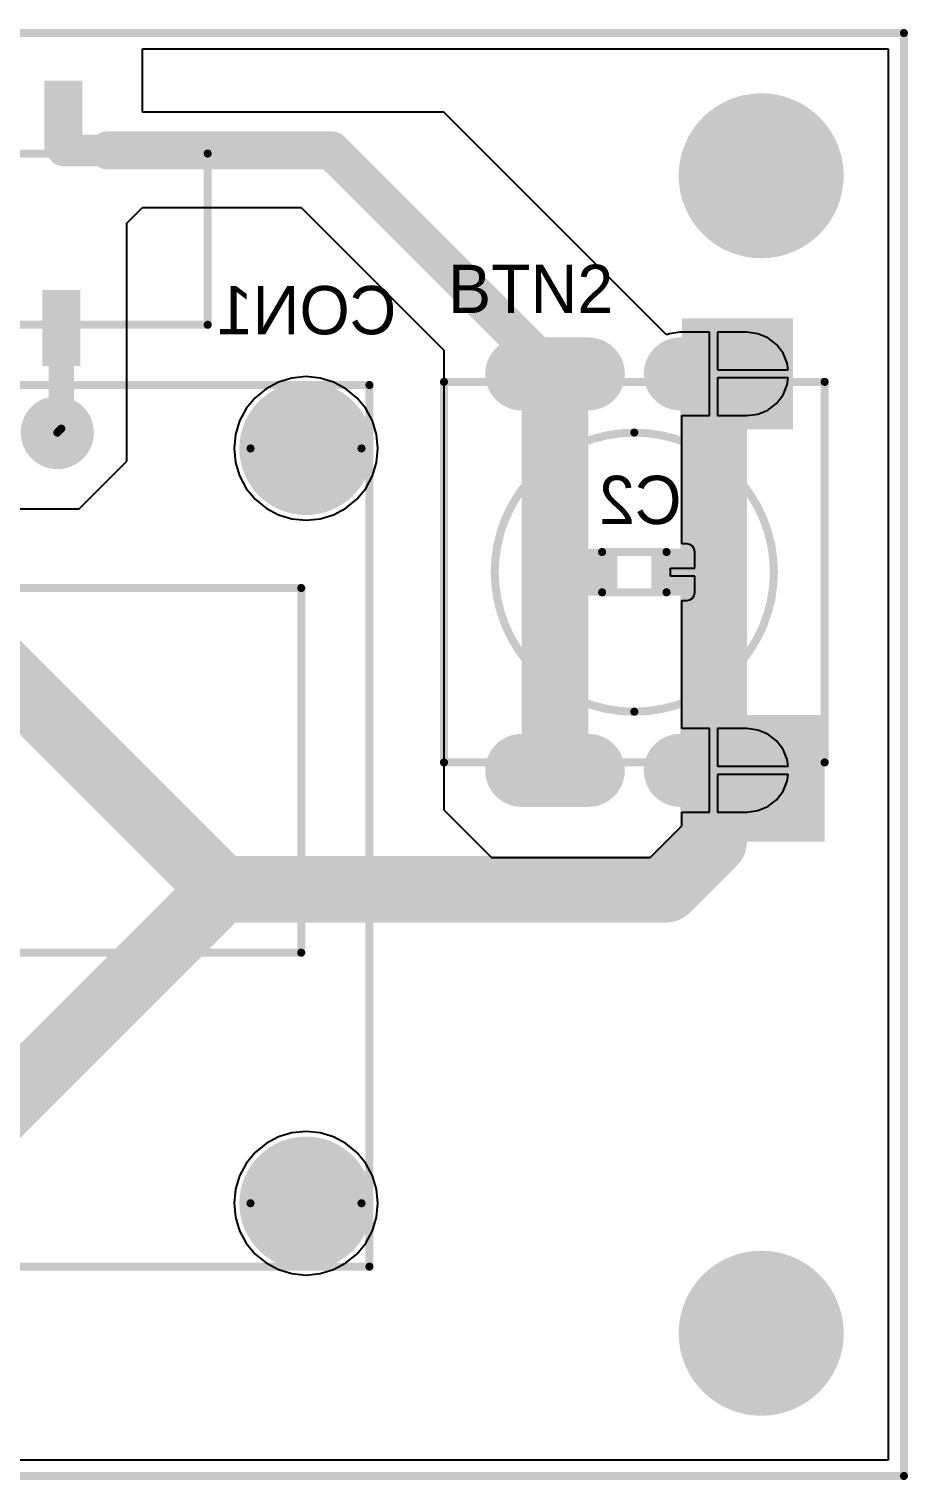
# Model space of a CAD drawing. Header units: millimetres. Extents: x 24.8 to 86, y 24.8 to 70.5.
# Drawn here: x 58.32 to 86.03, y 24.77 to 70.53 of the extents above; entities that cross this region are included whole.
import ezdxf

# ---------------------------------------------------------------- set-up
doc = ezdxf.new("R2010")
doc.units = ezdxf.units.MM
for name, color, linetype in [('BottomLayer', 5, 'Continuous'), ('BottomOverlay', 54, 'Continuous'), ('BottomPaste', 16, 'Continuous'), ('BottomSolder', 6, 'Continuous'), ('KeepOutLayer', 6, 'Continuous'), ('MultiLayer', 9, 'Continuous'), ('PadHoleLayer', 156, 'Continuous'), ('TopLayer', 1, 'Continuous'), ('TopOverlay', 2, 'Continuous'), ('TopSolder', 216, 'Continuous')]:
    doc.layers.add(name, color=color, linetype=linetype)

# ---------------------------------------------------------------- blocks, each defined once
blk = doc.blocks.new('TACT12_12_1')
at = {"layer": 'BottomLayer', "const_width": 2.1}
for points in [[(-6.25, 3.55), (-6.25, 1.45)], [(6.25, 3.55), (6.25, 1.45)], [(-6.25, -1.45), (-6.25, -3.55)], [(6.25, -1.45), (6.25, -3.55)]]:
    blk.add_lwpolyline(points, dxfattribs=at)
at = {"layer": 'BottomLayer', "const_width": 1.05}
for points in [[(-6.775, 3.55, 1), (-5.725, 3.55, 1)], [(5.725, 3.55, 1), (6.775, 3.55, 1)], [(-6.775, 1.45, 1), (-5.725, 1.45, 1)], [(5.725, 1.45, 1), (6.775, 1.45, 1)], [(-6.775, -1.45, 1), (-5.725, -1.45, 1)], [(5.725, -1.45, 1), (6.775, -1.45, 1)], [(-6.775, -3.55, 1), (-5.725, -3.55, 1)], [(5.725, -3.55, 1), (6.775, -3.55, 1)]]:
    blk.add_lwpolyline(points, format="xyb", close=True, dxfattribs=at)
at = {"layer": 'BottomSolder', "const_width": 2.303}
for points in [[(-6.25, 3.55), (-6.25, 1.45)], [(6.25, 3.55), (6.25, 1.45)], [(-6.25, -1.45), (-6.25, -3.55)], [(6.25, -1.45), (6.25, -3.55)]]:
    blk.add_lwpolyline(points, dxfattribs=at)
at = {"layer": 'BottomSolder', "const_width": 1.152}
for points in [[(-6.826, 3.55, 1), (-5.674, 3.55, 1)], [(5.674, 3.55, 1), (6.826, 3.55, 1)], [(-6.826, 1.45, 1), (-5.674, 1.45, 1)], [(5.674, 1.45, 1), (6.826, 1.45, 1)], [(-6.826, -1.45, 1), (-5.674, -1.45, 1)], [(5.674, -1.45, 1), (6.826, -1.45, 1)], [(-6.826, -3.55, 1), (-5.674, -3.55, 1)], [(5.674, -3.55, 1), (6.826, -3.55, 1)]]:
    blk.add_lwpolyline(points, format="xyb", close=True, dxfattribs=at)
at = {"layer": 'MultiLayer', "const_width": 2.1}
for points in [[(-6.25, 3.55), (-6.25, 1.45)], [(6.25, 3.55), (6.25, 1.45)], [(-6.25, -1.45), (-6.25, -3.55)], [(6.25, -1.45), (6.25, -3.55)]]:
    blk.add_lwpolyline(points, dxfattribs=at)
at = {"layer": 'MultiLayer', "const_width": 1.05}
for points in [[(-6.775, 3.55, 1), (-5.725, 3.55, 1)], [(5.725, 3.55, 1), (6.775, 3.55, 1)], [(-6.775, 1.45, 1), (-5.725, 1.45, 1)], [(5.725, 1.45, 1), (6.775, 1.45, 1)], [(-6.775, -1.45, 1), (-5.725, -1.45, 1)], [(5.725, -1.45, 1), (6.775, -1.45, 1)], [(-6.775, -3.55, 1), (-5.725, -3.55, 1)], [(5.725, -3.55, 1), (6.775, -3.55, 1)]]:
    blk.add_lwpolyline(points, format="xyb", close=True, dxfattribs=at)
at = {"layer": 'PadHoleLayer', "const_width": 0.5}
for points in [[(-6.5, 2.5, 1), (-6, 2.5, 1)], [(6, 2.5, 1), (6.5, 2.5, 1)], [(-6.5, -2.5, 1), (-6, -2.5, 1)], [(6, -2.5, 1), (6.5, -2.5, 1)]]:
    blk.add_lwpolyline(points, format="xyb", close=True, dxfattribs=at)
at = {"layer": 'TopLayer', "const_width": 2.1}
for points in [[(-6.25, 3.55), (-6.25, 1.45)], [(6.25, 3.55), (6.25, 1.45)], [(-6.25, -1.45), (-6.25, -3.55)], [(6.25, -1.45), (6.25, -3.55)]]:
    blk.add_lwpolyline(points, dxfattribs=at)
at = {"layer": 'TopLayer', "const_width": 1.05}
for points in [[(-6.775, 3.55, 1), (-5.725, 3.55, 1)], [(5.725, 3.55, 1), (6.775, 3.55, 1)], [(-6.775, 1.45, 1), (-5.725, 1.45, 1)], [(5.725, 1.45, 1), (6.775, 1.45, 1)], [(-6.775, -1.45, 1), (-5.725, -1.45, 1)], [(5.725, -1.45, 1), (6.775, -1.45, 1)], [(-6.775, -3.55, 1), (-5.725, -3.55, 1)], [(5.725, -3.55, 1), (6.775, -3.55, 1)]]:
    blk.add_lwpolyline(points, format="xyb", close=True, dxfattribs=at)
at = {"layer": 'TopOverlay', "const_width": 0.254}
for points in [[(-6, 6), (6, 6)], [(-6, 6), (-6, -6)], [(6, 6), (6, -6)], [(-6, -6), (6, -6)]]:
    blk.add_lwpolyline(points, dxfattribs=at)
at = {"layer": 'TopOverlay'}
for points, const_width in [([(-6.064, 6, 1), (-5.937, 6, 1)], 0.127), ([(-6.064, 6, 1), (-5.937, 6, 1)], 0.127), ([(5.937, 6, 1), (6.064, 6, 1)], 0.127), ([(5.937, 6, 1), (6.064, 6, 1)], 0.127), ([(4.4, 0, 1), (-4.4, 0, 1)], 0.254), ([(-4.463, 0, 1), (-4.336, 0, 1)], 0.127), ([(4.336, 0, 1), (4.463, 0, 1)], 0.127), ([(-6.064, -6, 1), (-5.937, -6, 1)], 0.127), ([(-6.064, -6, 1), (-5.937, -6, 1)], 0.127), ([(5.937, -6, 1), (6.064, -6, 1)], 0.127), ([(5.937, -6, 1), (6.064, -6, 1)], 0.127)]:
    blk.add_lwpolyline(points, format="xyb", close=True, dxfattribs=dict(at, const_width=const_width))
at = {"layer": 'TopSolder', "const_width": 2.303}
for points in [[(-6.25, 3.55), (-6.25, 1.45)], [(6.25, 3.55), (6.25, 1.45)], [(-6.25, -1.45), (-6.25, -3.55)], [(6.25, -1.45), (6.25, -3.55)]]:
    blk.add_lwpolyline(points, dxfattribs=at)
at = {"layer": 'TopSolder', "const_width": 1.152}
for points in [[(-6.826, 3.55, 1), (-5.674, 3.55, 1)], [(5.674, 3.55, 1), (6.826, 3.55, 1)], [(-6.826, 1.45, 1), (-5.674, 1.45, 1)], [(5.674, 1.45, 1), (6.826, 1.45, 1)], [(-6.826, -1.45, 1), (-5.674, -1.45, 1)], [(5.674, -1.45, 1), (6.826, -1.45, 1)], [(-6.826, -3.55, 1), (-5.674, -3.55, 1)], [(5.674, -3.55, 1), (6.826, -3.55, 1)]]:
    blk.add_lwpolyline(points, format="xyb", close=True, dxfattribs=at)
blk = doc.blocks.new('SD1306_128_64_7')
at = {"layer": 'BottomLayer'}
for points, const_width in [([(-12.684, 11.938, 1), (-10.684, 11.938, 1)], 2), ([(10.65, 11.9, 1), (12.65, 11.9, 1)], 2), ([(-4.335, 12.4, 1), (-3.285, 12.4, 1)], 1.05), ([(-1.795, 12.4, 1), (-0.745, 12.4, 1)], 1.05), ([(0.745, 12.4, 1), (1.795, 12.4, 1)], 1.05), ([(3.285, 12.4, 1), (4.335, 12.4, 1)], 1.05), ([(-12.65, -11.9, 1), (-10.65, -11.9, 1)], 2), ([(10.65, -11.9, 1), (12.65, -11.9, 1)], 2)]:
    blk.add_lwpolyline(points, format="xyb", close=True, dxfattribs=dict(at, const_width=const_width))
at = {"layer": 'BottomSolder'}
for points, const_width in [([(-12.735, 11.938, 1), (-10.633, 11.938, 1)], 2.102), ([(10.599, 11.9, 1), (12.701, 11.9, 1)], 2.102), ([(-4.386, 12.4, 1), (-3.234, 12.4, 1)], 1.152), ([(-1.846, 12.4, 1), (-0.694, 12.4, 1)], 1.152), ([(0.694, 12.4, 1), (1.846, 12.4, 1)], 1.152), ([(3.234, 12.4, 1), (4.386, 12.4, 1)], 1.152), ([(-12.701, -11.9, 1), (-10.599, -11.9, 1)], 2.102), ([(10.599, -11.9, 1), (12.701, -11.9, 1)], 2.102)]:
    blk.add_lwpolyline(points, format="xyb", close=True, dxfattribs=dict(at, const_width=const_width))
at = {"layer": 'MultiLayer'}
for points, const_width in [([(-12.684, 11.938, 1), (-10.684, 11.938, 1)], 2), ([(10.65, 11.9, 1), (12.65, 11.9, 1)], 2), ([(-4.335, 12.4, 1), (-3.285, 12.4, 1)], 1.05), ([(-1.795, 12.4, 1), (-0.745, 12.4, 1)], 1.05), ([(0.745, 12.4, 1), (1.795, 12.4, 1)], 1.05), ([(3.285, 12.4, 1), (4.335, 12.4, 1)], 1.05), ([(-12.65, -11.9, 1), (-10.65, -11.9, 1)], 2), ([(10.65, -11.9, 1), (12.65, -11.9, 1)], 2)]:
    blk.add_lwpolyline(points, format="xyb", close=True, dxfattribs=dict(at, const_width=const_width))
at = {"layer": 'PadHoleLayer'}
for points, const_width in [([(-11.934, 11.938, 1), (-11.434, 11.938, 1)], 0.5), ([(-4.01, 12.4, 1), (-3.61, 12.4, 1)], 0.4), ([(-1.47, 12.4, 1), (-1.07, 12.4, 1)], 0.4), ([(1.07, 12.4, 1), (1.47, 12.4, 1)], 0.4), ([(3.61, 12.4, 1), (4.01, 12.4, 1)], 0.4), ([(11.4, 11.9, 1), (11.9, 11.9, 1)], 0.5), ([(-11.9, -11.9, 1), (-11.4, -11.9, 1)], 0.5), ([(11.4, -11.9, 1), (11.9, -11.9, 1)], 0.5)]:
    blk.add_lwpolyline(points, format="xyb", close=True, dxfattribs=dict(at, const_width=const_width))
at = {"layer": 'TopLayer'}
for points, const_width in [([(-12.684, 11.938, 1), (-10.684, 11.938, 1)], 2), ([(10.65, 11.9, 1), (12.65, 11.9, 1)], 2), ([(-4.335, 12.4, 1), (-3.285, 12.4, 1)], 1.05), ([(-1.795, 12.4, 1), (-0.745, 12.4, 1)], 1.05), ([(0.745, 12.4, 1), (1.795, 12.4, 1)], 1.05), ([(3.285, 12.4, 1), (4.335, 12.4, 1)], 1.05), ([(-12.65, -11.9, 1), (-10.65, -11.9, 1)], 2), ([(10.65, -11.9, 1), (12.65, -11.9, 1)], 2)]:
    blk.add_lwpolyline(points, format="xyb", close=True, dxfattribs=dict(at, const_width=const_width))
at = {"layer": 'TopOverlay', "const_width": 0.254}
for points in [[(-13.65, -13.9), (-13.65, 13.9)], [(-13.65, 13.9), (13.65, 13.9)], [(13.65, -13.9), (13.65, 13.9)], [(-11.5, -4), (-11.5, 7.5)], [(-11.5, 7.5), (11.5, 7.5)], [(11.5, -4), (11.5, 7.5)], [(-11.5, -4), (11.5, -4)], [(-13.65, -13.9), (13.65, -13.9)]]:
    blk.add_lwpolyline(points, dxfattribs=at)
at = {"layer": 'TopOverlay'}
for points, const_width in [([(-13.714, 13.9, 1), (-13.587, 13.9, 1)], 0.127), ([(-13.714, 13.9, 1), (-13.587, 13.9, 1)], 0.127), ([(-9.9, 11.9, 1), (-13.4, 11.9, 1)], 0.254), ([(13.4, 11.9, 1), (9.9, 11.9, 1)], 0.254), ([(13.587, 13.9, 1), (13.714, 13.9, 1)], 0.127), ([(13.587, 13.9, 1), (13.714, 13.9, 1)], 0.127), ([(-13.463, 11.9, 1), (-13.336, 11.9, 1)], 0.127), ([(-9.964, 11.9, 1), (-9.837, 11.9, 1)], 0.127), ([(9.837, 11.9, 1), (9.964, 11.9, 1)], 0.127), ([(13.336, 11.9, 1), (13.463, 11.9, 1)], 0.127), ([(-11.563, 7.5, 1), (-11.436, 7.5, 1)], 0.127), ([(-11.563, 7.5, 1), (-11.436, 7.5, 1)], 0.127), ([(11.436, 7.5, 1), (11.563, 7.5, 1)], 0.127), ([(11.436, 7.5, 1), (11.563, 7.5, 1)], 0.127), ([(-11.563, -4, 1), (-11.436, -4, 1)], 0.127), ([(-11.563, -4, 1), (-11.436, -4, 1)], 0.127), ([(11.436, -4, 1), (11.563, -4, 1)], 0.127), ([(11.436, -4, 1), (11.563, -4, 1)], 0.127), ([(-9.9, -11.9, 1), (-13.4, -11.9, 1)], 0.254), ([(13.4, -11.9, 1), (9.9, -11.9, 1)], 0.254), ([(-13.463, -11.9, 1), (-13.336, -11.9, 1)], 0.127), ([(-9.964, -11.9, 1), (-9.837, -11.9, 1)], 0.127), ([(9.837, -11.9, 1), (9.964, -11.9, 1)], 0.127), ([(13.336, -11.9, 1), (13.463, -11.9, 1)], 0.127), ([(-13.714, -13.9, 1), (-13.587, -13.9, 1)], 0.127), ([(-13.714, -13.9, 1), (-13.587, -13.9, 1)], 0.127), ([(13.587, -13.9, 1), (13.714, -13.9, 1)], 0.127), ([(13.587, -13.9, 1), (13.714, -13.9, 1)], 0.127)]:
    blk.add_lwpolyline(points, format="xyb", close=True, dxfattribs=dict(at, const_width=const_width))
at = {"layer": 'TopSolder'}
for points, const_width in [([(-12.735, 11.938, 1), (-10.633, 11.938, 1)], 2.102), ([(10.599, 11.9, 1), (12.701, 11.9, 1)], 2.102), ([(-4.386, 12.4, 1), (-3.234, 12.4, 1)], 1.152), ([(-1.846, 12.4, 1), (-0.694, 12.4, 1)], 1.152), ([(0.694, 12.4, 1), (1.846, 12.4, 1)], 1.152), ([(3.234, 12.4, 1), (4.386, 12.4, 1)], 1.152), ([(-12.701, -11.9, 1), (-10.599, -11.9, 1)], 2.102), ([(10.599, -11.9, 1), (12.701, -11.9, 1)], 2.102)]:
    blk.add_lwpolyline(points, format="xyb", close=True, dxfattribs=dict(at, const_width=const_width))
blk = doc.blocks.new('IDC10_2___SMT_B_8')
at = {"layer": 'BottomLayer'}
for points in [[(-4.564, 2.7), (-3.564, 2.7), (-4.564, 4.9), (-3.564, 4.9)], [(-2.5, 2.7), (-1.5, 2.7), (-2.5, 4.9), (-1.5, 4.9)], [(-0.5, 2.7), (0.5, 2.7), (-0.5, 4.9), (0.5, 4.9)], [(1.5, 2.7), (2.5, 2.7), (1.5, 4.9), (2.5, 4.9)], [(3.5, 2.7), (4.5, 2.7), (3.5, 4.9), (4.5, 4.9)], [(-4.564, -3.9), (-3.564, -3.9), (-4.564, -1.7), (-3.564, -1.7)], [(-2.564, -3.9), (-1.564, -3.9), (-2.564, -1.7), (-1.564, -1.7)], [(-0.564, -3.9), (0.436, -3.9), (-0.564, -1.7), (0.436, -1.7)], [(1.436, -3.9), (2.436, -3.9), (1.436, -1.7), (2.436, -1.7)], [(3.436, -3.9), (4.436, -3.9), (3.436, -1.7), (4.436, -1.7)]]:
    blk.add_solid(points, dxfattribs=at)
at = {"layer": 'BottomOverlay', "const_width": 0.254}
for points in [[(-8.55, -2.7), (-8.55, 2.7)], [(-8.55, 2.7), (8.55, 2.7)], [(-2, 2), (-2, 2.7)], [(2, 2), (2, 2.7)], [(8.55, -2.7), (8.55, 2.7)], [(-2, 2), (2, 2)], [(-8.55, -2.7), (8.55, -2.7)]]:
    blk.add_lwpolyline(points, dxfattribs=at)
at = {"layer": 'BottomOverlay', "const_width": 0.127}
for points in [[(-8.614, 2.7, 1), (-8.487, 2.7, 1)], [(-8.614, 2.7, 1), (-8.487, 2.7, 1)], [(-2.064, 2.7, 1), (-1.937, 2.7, 1)], [(1.937, 2.7, 1), (2.064, 2.7, 1)], [(8.487, 2.7, 1), (8.614, 2.7, 1)], [(8.487, 2.7, 1), (8.614, 2.7, 1)], [(-2.064, 2, 1), (-1.937, 2, 1)], [(-2.064, 2, 1), (-1.937, 2, 1)], [(1.937, 2, 1), (2.064, 2, 1)], [(1.937, 2, 1), (2.064, 2, 1)], [(-8.614, -2.7, 1), (-8.487, -2.7, 1)], [(-8.614, -2.7, 1), (-8.487, -2.7, 1)], [(8.487, -2.7, 1), (8.614, -2.7, 1)], [(8.487, -2.7, 1), (8.614, -2.7, 1)]]:
    blk.add_lwpolyline(points, format="xyb", close=True, dxfattribs=at)
at = {"layer": 'BottomPaste'}
for points in [[(-4.564, 2.7), (-3.564, 2.7), (-4.564, 4.9), (-3.564, 4.9)], [(-2.5, 2.7), (-1.5, 2.7), (-2.5, 4.9), (-1.5, 4.9)], [(-0.5, 2.7), (0.5, 2.7), (-0.5, 4.9), (0.5, 4.9)], [(1.5, 2.7), (2.5, 2.7), (1.5, 4.9), (2.5, 4.9)], [(3.5, 2.7), (4.5, 2.7), (3.5, 4.9), (4.5, 4.9)], [(-4.564, -3.9), (-3.564, -3.9), (-4.564, -1.7), (-3.564, -1.7)], [(-2.564, -3.9), (-1.564, -3.9), (-2.564, -1.7), (-1.564, -1.7)], [(-0.564, -3.9), (0.436, -3.9), (-0.564, -1.7), (0.436, -1.7)], [(1.436, -3.9), (2.436, -3.9), (1.436, -1.7), (2.436, -1.7)], [(3.436, -3.9), (4.436, -3.9), (3.436, -1.7), (4.436, -1.7)]]:
    blk.add_solid(points, dxfattribs=at)
at = {"layer": 'BottomSolder'}
for points in [[(-4.666, 2.598), (-3.462, 2.598), (-4.666, 5.002), (-3.462, 5.002)], [(-2.602, 2.598), (-1.398, 2.598), (-2.602, 5.002), (-1.398, 5.002)], [(-0.602, 2.598), (0.602, 2.598), (-0.602, 5.002), (0.602, 5.002)], [(1.398, 2.598), (2.602, 2.598), (1.398, 5.002), (2.602, 5.002)], [(3.398, 2.598), (4.602, 2.598), (3.398, 5.002), (4.602, 5.002)], [(-4.666, -4.002), (-3.462, -4.002), (-4.666, -1.598), (-3.462, -1.598)], [(-2.666, -4.002), (-1.462, -4.002), (-2.666, -1.598), (-1.462, -1.598)], [(-0.666, -4.002), (0.538, -4.002), (-0.666, -1.598), (0.538, -1.598)], [(1.334, -4.002), (2.538, -4.002), (1.334, -1.598), (2.538, -1.598)], [(3.334, -4.002), (4.538, -4.002), (3.334, -1.598), (4.538, -1.598)]]:
    blk.add_solid(points, dxfattribs=at)
blk = doc.blocks.new('0805_C_B_9')
at = {"layer": 'BottomLayer'}
for points in [[(-1.651, 0.635), (-1.651, -0.635), (-0.635, 0.635), (-0.635, -0.635)], [(0.635, 0.635), (0.635, -0.635), (1.651, 0.635), (1.651, -0.635)]]:
    blk.add_solid(points, dxfattribs=at)
at = {"layer": 'BottomOverlay', "const_width": 0.254}
for points in [[(-1.016, 0.635), (-1.016, -0.635)], [(1.016, 0.635), (-1.016, 0.635)], [(1.016, 0.635), (1.016, -0.635)], [(1.016, -0.635), (-1.016, -0.635)]]:
    blk.add_lwpolyline(points, dxfattribs=at)
at = {"layer": 'BottomOverlay', "const_width": 0.127}
for points in [[(-1.0795, 0.635, 1), (-0.9525, 0.635, 1)], [(-1.0795, 0.635, 1), (-0.9525, 0.635, 1)], [(0.9525, 0.635, 1), (1.0795, 0.635, 1)], [(0.9525, 0.635, 1), (1.0795, 0.635, 1)], [(-1.0795, -0.635, 1), (-0.9525, -0.635, 1)], [(-1.0795, -0.635, 1), (-0.9525, -0.635, 1)], [(0.9525, -0.635, 1), (1.0795, -0.635, 1)], [(0.9525, -0.635, 1), (1.0795, -0.635, 1)]]:
    blk.add_lwpolyline(points, format="xyb", close=True, dxfattribs=at)
at = {"layer": 'BottomPaste'}
for points in [[(-1.651, 0.635), (-1.651, -0.635), (-0.635, 0.635), (-0.635, -0.635)], [(0.635, 0.635), (0.635, -0.635), (1.651, 0.635), (1.651, -0.635)]]:
    blk.add_solid(points, dxfattribs=at)
at = {"layer": 'BottomSolder'}
for points in [[(-1.7526, 0.7366), (-1.7526, -0.7366), (-0.5334, 0.7366), (-0.5334, -0.7366)], [(0.5334, 0.7366), (0.5334, -0.7366), (1.7526, 0.7366), (1.7526, -0.7366)]]:
    blk.add_solid(points, dxfattribs=at)

msp = doc.modelspace()

# ---------------------------------------------------------------- linework, layer by layer
at = {"layer": 'BottomLayer'}
for p, q in [((61.9, 67.9), (61.9, 69.9)), ((61.9, 69.9), (85.4, 69.9)), ((85.4, 69.9), (85.4, 25.4)), ((71.4, 67.9), (61.9, 67.9)), ((78.418, 60.882), (71.4, 67.9)), ((61.4, 64.4), (61.9, 64.9)), ((61.9, 64.9), (66.9, 64.9)), ((66.9, 64.9), (71.4, 60.4)), ((61.4, 56.9), (61.4, 64.4)), ((78.51, 60.92), (78.418, 60.882)), ((78.85, 60.965), (78.51, 60.92)), ((79.773, 60.965), (78.85, 60.965)), ((79.773, 59.65), (79.773, 60.965)), ((80.95, 60.965), (80.027, 60.965)), ((80.027, 60.965), (80.027, 59.777)), ((81.29, 60.92), (80.95, 60.965)), ((81.608, 60.789), (81.29, 60.92)), ((71.4, 60.4), (71.4, 45.9)), ((81.88, 60.58), (81.608, 60.789)), ((82.089, 60.308), (81.88, 60.58)), ((82.22, 59.99), (82.089, 60.308)), ((82.249, 59.777), (82.22, 59.99)), ((66.608, 59.521), (66.183, 59.392)), ((67.05, 59.565), (66.608, 59.521)), ((67.492, 59.521), (67.05, 59.565)), ((67.917, 59.392), (67.492, 59.521)), ((79.773, 58.335), (79.773, 59.65)), ((80.027, 59.777), (82.249, 59.777)), ((82.249, 59.523), (80.027, 59.523)), ((80.027, 59.523), (80.027, 58.335)), ((82.22, 59.31), (82.249, 59.523)), ((65.792, 59.183), (65.448, 58.902)), ((66.183, 59.392), (65.792, 59.183)), ((68.308, 59.183), (67.917, 59.392)), ((68.652, 58.902), (68.308, 59.183)), ((82.089, 58.992), (82.22, 59.31)), ((65.448, 58.902), (65.167, 58.558)), ((68.933, 58.558), (68.652, 58.902)), ((81.608, 58.511), (81.88, 58.72)), ((81.88, 58.72), (82.089, 58.992)), ((64.958, 58.167), (64.829, 57.742)), ((65.167, 58.558), (64.958, 58.167)), ((69.143, 58.167), (68.933, 58.558)), ((69.271, 57.742), (69.143, 58.167)), ((78.9, 54.294), (78.9, 58.335)), ((78.9, 58.335), (79.773, 58.335)), ((80.027, 58.335), (80.95, 58.335)), ((80.95, 58.335), (81.29, 58.38)), ((81.29, 58.38), (81.608, 58.511)), ((64.829, 57.742), (64.785, 57.3)), ((69.315, 57.3), (69.271, 57.742)), ((64.785, 57.3), (64.829, 56.858)), ((69.271, 56.858), (69.315, 57.3)), ((59.9, 55.4), (61.4, 56.9)), ((64.829, 56.858), (64.958, 56.433)), ((69.143, 56.433), (69.271, 56.858)), ((64.958, 56.433), (65.167, 56.042)), ((68.933, 56.042), (69.143, 56.433)), ((65.167, 56.042), (65.448, 55.698)), ((68.652, 55.698), (68.933, 56.042)), ((50.9, 55.4), (59.9, 55.4)), ((65.448, 55.698), (65.792, 55.417)), ((65.792, 55.417), (66.183, 55.207)), ((67.917, 55.207), (68.308, 55.417)), ((68.308, 55.417), (68.652, 55.698)), ((66.183, 55.207), (66.608, 55.079)), ((66.608, 55.079), (67.05, 55.035)), ((67.05, 55.035), (67.492, 55.079)), ((67.492, 55.079), (67.917, 55.207)), ((79.051, 54.294), (78.9, 54.294)), ((79.15, 54.274), (79.051, 54.294)), ((79.234, 54.218), (79.15, 54.274)), ((79.29, 54.134), (79.234, 54.218)), ((79.31, 54.035), (79.29, 54.134)), ((79.31, 53.527), (79.31, 54.035)), ((78.543, 53.273), (78.543, 53.527)), ((78.543, 53.527), (79.31, 53.527)), ((79.31, 53.273), (78.543, 53.273)), ((79.31, 52.765), (79.31, 53.273)), ((79.234, 52.582), (79.29, 52.666)), ((79.29, 52.666), (79.31, 52.765)), ((78.9, 48.465), (78.9, 52.506)), ((78.9, 52.506), (79.051, 52.506)), ((79.051, 52.506), (79.15, 52.526)), ((79.15, 52.526), (79.234, 52.582)), ((79.773, 48.465), (78.9, 48.465)), ((79.773, 47.15), (79.773, 48.465)), ((80.95, 48.465), (80.027, 48.465)), ((80.027, 48.465), (80.027, 47.277)), ((81.29, 48.42), (80.95, 48.465)), ((81.608, 48.289), (81.29, 48.42)), ((81.88, 48.08), (81.608, 48.289)), ((82.089, 47.808), (81.88, 48.08)), ((82.22, 47.49), (82.089, 47.808)), ((79.773, 45.835), (79.773, 47.15)), ((80.027, 47.277), (82.249, 47.277)), ((82.249, 47.277), (82.22, 47.49)), ((82.249, 47.023), (80.027, 47.023)), ((80.027, 47.023), (80.027, 45.835)), ((82.089, 46.492), (82.22, 46.81)), ((82.22, 46.81), (82.249, 47.023)), ((81.608, 46.011), (81.88, 46.22)), ((81.88, 46.22), (82.089, 46.492)), ((71.4, 45.9), (72.9, 44.4)), ((78.9, 45.4), (78.9, 45.835)), ((78.9, 45.835), (79.773, 45.835)), ((80.027, 45.835), (80.95, 45.835)), ((80.95, 45.835), (81.29, 45.88)), ((81.29, 45.88), (81.608, 46.011)), ((77.9, 44.4), (78.9, 45.4)), ((72.9, 44.4), (77.9, 44.4)), ((66.608, 35.721), (66.183, 35.593)), ((67.05, 35.765), (66.608, 35.721)), ((67.492, 35.721), (67.05, 35.765)), ((67.917, 35.593), (67.492, 35.721)), ((65.792, 35.383), (65.448, 35.102)), ((66.183, 35.593), (65.792, 35.383)), ((68.308, 35.383), (67.917, 35.593)), ((68.652, 35.102), (68.308, 35.383)), ((65.448, 35.102), (65.167, 34.758)), ((68.933, 34.758), (68.652, 35.102)), ((64.958, 34.367), (64.829, 33.942)), ((65.167, 34.758), (64.958, 34.367)), ((69.143, 34.367), (68.933, 34.758)), ((69.271, 33.942), (69.143, 34.367)), ((64.829, 33.942), (64.785, 33.5)), ((69.315, 33.5), (69.271, 33.942)), ((64.785, 33.5), (64.829, 33.058)), ((69.271, 33.058), (69.315, 33.5)), ((64.829, 33.058), (64.958, 32.633)), ((69.143, 32.633), (69.271, 33.058)), ((64.958, 32.633), (65.167, 32.242)), ((68.933, 32.242), (69.143, 32.633)), ((65.167, 32.242), (65.448, 31.898)), ((68.652, 31.898), (68.933, 32.242)), ((65.448, 31.898), (65.792, 31.617)), ((65.792, 31.617), (66.183, 31.408)), ((67.917, 31.408), (68.308, 31.617)), ((68.308, 31.617), (68.652, 31.898)), ((66.183, 31.408), (66.608, 31.279)), ((66.608, 31.279), (67.05, 31.235)), ((67.05, 31.235), (67.492, 31.279)), ((67.492, 31.279), (67.917, 31.408)), ((85.4, 25.4), (25.4, 25.4))]:
    msp.add_line(p, q, dxfattribs=at)
for points, const_width in [([(80.15, 65.9, 1), (82.65, 65.9, 1)], 2.5), ([(60.5, 66.7, 1), (61.1, 66.7, 1)], 0.6), ([(67.55, 66.7, 1), (68.15, 66.7, 1)], 0.6), ([(67.55, 66.7, 1), (68.15, 66.7, 1)], 0.6), ([(59.15, 66.7, 1), (59.65, 66.7, 1)], 0.5), ([(60.55, 66.7, 1), (61.05, 66.7, 1)], 0.5), ([(59.136, 61.1, 1), (59.536, 61.1, 1)], 0.4), ([(74.375, 59.65, 1), (75.425, 59.65, 1)], 1.05), ([(79.375, 59.65, 1), (80.425, 59.65, 1)], 1.05), ([(74.6, 59.65, 1), (75.2, 59.65, 1)], 0.6), ([(59.136, 57.926, 1), (59.536, 57.926, 1)], 0.4), ([(59.147, 57.8, 1), (59.274, 57.8, 1)], 0.127), ([(59.273, 57.926, 1), (59.4, 57.926, 1)], 0.127), ([(74.375, 47.15, 1), (75.425, 47.15, 1)], 1.05), ([(79.375, 47.15, 1), (80.425, 47.15, 1)], 1.05), ([(79.375, 47.15, 1), (80.425, 47.15, 1)], 1.05), ([(79.375, 44.9, 1), (80.425, 44.9, 1)], 1.05), ([(79.375, 44.9, 1), (80.425, 44.9, 1)], 1.05), ([(63.875, 43.4, 1), (64.925, 43.4, 1)], 1.05), ([(63.875, 43.4, 1), (64.925, 43.4, 1)], 1.05), ([(63.875, 43.4, 1), (64.925, 43.4, 1)], 1.05), ([(77.875, 43.4, 1), (78.925, 43.4, 1)], 1.05), ([(77.875, 43.4, 1), (78.925, 43.4, 1)], 1.05), ([(80.15, 29.4, 1), (82.65, 29.4, 1)], 2.5)]:
    msp.add_lwpolyline(points, format="xyb", close=True, dxfattribs=dict(at, const_width=const_width))
for points, const_width in [([(60.8, 66.7), (67.85, 66.7)], 1.2), ([(67.85, 66.7), (74.9, 59.65)], 1.2), ([(59.4, 66.7), (60.8, 66.7)], 1), ([(59.336, 57.926), (59.336, 61.1)], 0.8), ([(74.9, 47.15), (74.9, 59.65)], 2.1), ([(79.9, 47.15), (79.9, 59.65)], 2.1), ([(59.21, 57.8), (59.336, 57.926)], 0.254), ([(51.59, 56.21), (64.4, 43.4)], 2.1), ([(79.9, 44.9), (79.9, 47.15)], 2.1), ([(78.4, 43.4), (79.9, 44.9)], 2.1), ([(50.9, 29.9), (64.4, 43.4)], 2.1), ([(64.4, 43.4), (78.4, 43.4)], 2.1)]:
    msp.add_lwpolyline(points, dxfattribs=dict(at, const_width=const_width))
for points in [[(78.9, 57.9), (82.4, 57.9), (78.9, 61.4), (82.4, 61.4)], [(79.4, 44.9), (83.4, 44.9), (79.4, 48.9), (83.4, 48.9)]]:
    msp.add_solid(points, dxfattribs=at)
at = {"layer": 'BottomSolder', "const_width": 2.602}
for points in [[(80.099, 65.9, 1), (82.701, 65.9, 1)], [(80.099, 29.4, 1), (82.701, 29.4, 1)]]:
    msp.add_lwpolyline(points, format="xyb", close=True, dxfattribs=at)
at = {"layer": 'KeepOutLayer', "const_width": 0.254}
for points in [[(24.9, 70.4), (85.9, 70.4)], [(85.9, 24.9), (85.9, 70.4)], [(24.9, 24.9), (85.9, 24.9)]]:
    msp.add_lwpolyline(points, dxfattribs=at)
at = {"layer": 'KeepOutLayer', "const_width": 0.127}
for points in [[(85.837, 70.4, 1), (85.964, 70.4, 1)], [(85.837, 70.4, 1), (85.964, 70.4, 1)], [(85.837, 24.9, 1), (85.964, 24.9, 1)], [(85.837, 24.9, 1), (85.964, 24.9, 1)]]:
    msp.add_lwpolyline(points, format="xyb", close=True, dxfattribs=at)
at = {"layer": 'MultiLayer', "const_width": 2.5}
for points in [[(80.15, 65.9, 1), (82.65, 65.9, 1)], [(80.15, 29.4, 1), (82.65, 29.4, 1)]]:
    msp.add_lwpolyline(points, format="xyb", close=True, dxfattribs=at)
at = {"layer": 'PadHoleLayer', "const_width": 0.5}
for points in [[(81.15, 65.9, 1), (81.65, 65.9, 1)], [(81.15, 29.4, 1), (81.65, 29.4, 1)]]:
    msp.add_lwpolyline(points, format="xyb", close=True, dxfattribs=at)
at = {"layer": 'TopLayer', "const_width": 2.5}
for points in [[(80.15, 65.9, 1), (82.65, 65.9, 1)], [(80.15, 29.4, 1), (82.65, 29.4, 1)]]:
    msp.add_lwpolyline(points, format="xyb", close=True, dxfattribs=at)
at = {"layer": 'TopSolder', "const_width": 2.602}
for points in [[(80.099, 65.9, 1), (82.701, 65.9, 1)], [(80.099, 29.4, 1), (82.701, 29.4, 1)]]:
    msp.add_lwpolyline(points, format="xyb", close=True, dxfattribs=at)

# ---------------------------------------------------------------- block references
for name, p in [('IDC10_2___SMT_B_8', (55.4, 63.9)), ('SD1306_128_64_7', (55.4, 45.4))]:
    msp.add_blockref(name, p)
for name, rotation in [('TACT12_12_1', 90), ('0805_C_B_9', 180)]:
    msp.add_blockref(name, (77.4, 53.4), dxfattribs=dict(rotation=rotation))

# ---------------------------------------------------------------- texts
at = {"layer": 'BottomOverlay', "text_generation_flag": 2}
for s, p in [('CON1', (69.9, 60.9)), ('C2', (78.892, 54.915))]:
    msp.add_text(s, height=1.524, dxfattribs=at).set_placement(p)
at = {"layer": 'TopOverlay'}
msp.add_text('BTN2', height=1.524, dxfattribs=at).set_placement((71.526, 61.57))

doc.saveas('drawing.dxf')
